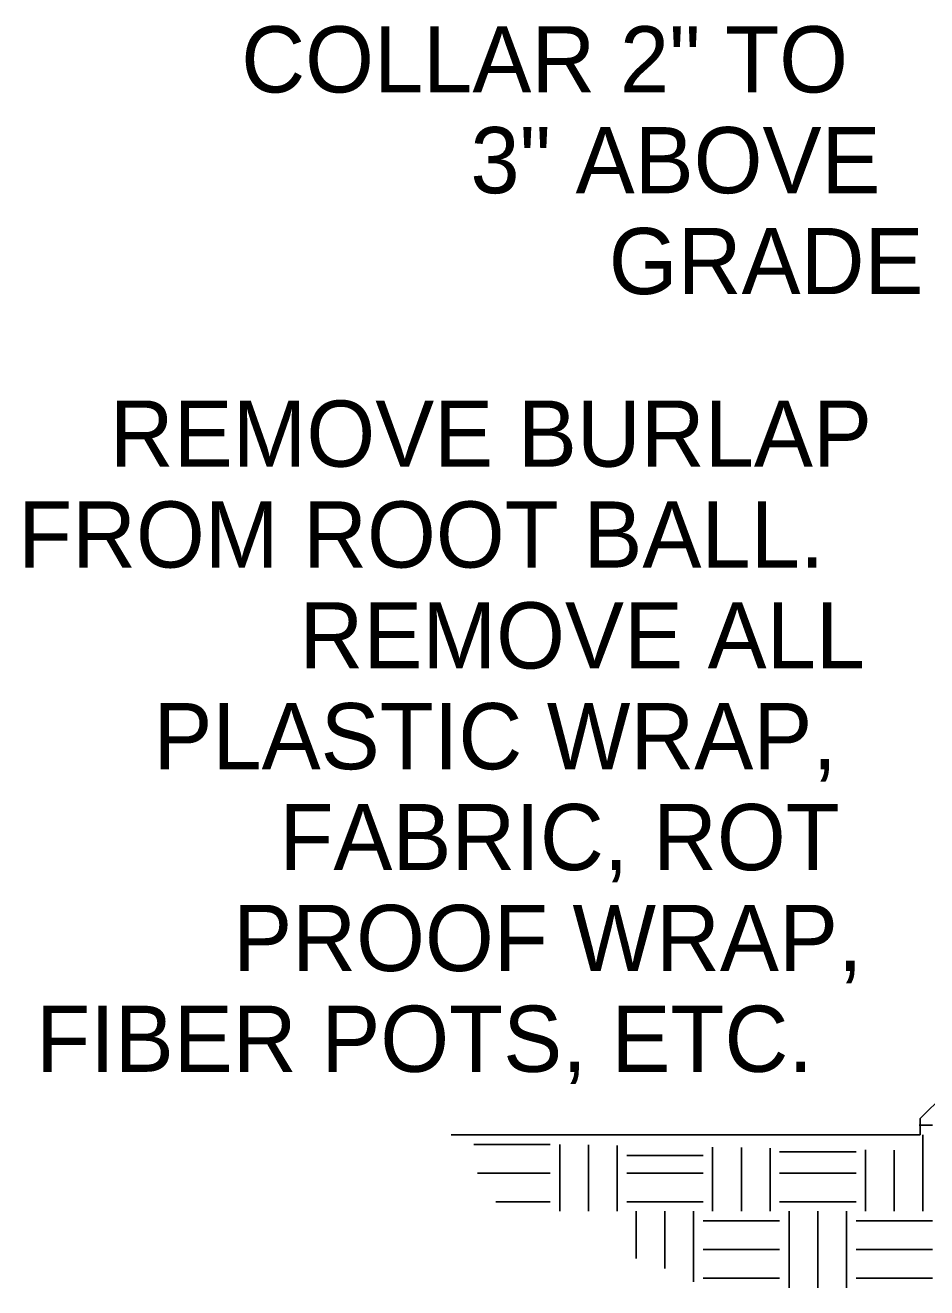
# Model space of a CAD drawing. Extents: x 10053 to 10257, y 10003 to 10069.
# Drawn here: x 10112.39 to 10121.92, y 10032.03 to 10045.38 of the extents above; entities that cross this region are included whole.
import ezdxf

# ---------------------------------------------------------------- set-up
doc = ezdxf.new("R2010")
doc.units = 0
for name, color, linetype in [('G-DETL-OTLN', 7, 'Continuous'), ('G-DETL-PATT', 7, 'Continuous'), ('G-DETL-TEXT', 7, 'Continuous')]:
    doc.layers.add(name, color=color, linetype=linetype)

msp = doc.modelspace()

# ---------------------------------------------------------------- linework, layer by layer
at = {"layer": 'G-DETL-OTLN'}
for p, q in [((10122.11, 10034.076), (10121.854, 10033.821)), ((10121.854, 10033.821), (10121.854, 10033.65)), ((10121.854, 10033.65), (10116.893, 10033.65))]:
    msp.add_line(p, q, dxfattribs=at)
at = {"layer": 'G-DETL-PATT'}
for p, q in [((10121.844, 10033.75), (10121.983, 10033.75)), ((10121.882, 10032.84), (10121.882, 10033.649)), ((10117.132, 10033.548), (10117.94, 10033.548)), ((10118.041, 10032.84), (10118.041, 10033.548)), ((10118.345, 10032.84), (10118.345, 10033.543)), ((10118.648, 10032.84), (10118.648, 10033.537)), ((10119.658, 10032.84), (10119.658, 10033.519)), ((10119.962, 10032.84), (10119.962, 10033.514)), ((10120.265, 10032.84), (10120.265, 10033.509)), ((10118.749, 10033.431), (10119.557, 10033.431)), ((10120.366, 10033.469), (10121.175, 10033.469)), ((10121.276, 10032.84), (10121.276, 10033.491)), ((10121.579, 10032.84), (10121.579, 10033.485)), ((10117.171, 10033.245), (10117.94, 10033.245)), ((10118.749, 10033.245), (10119.557, 10033.245)), ((10120.366, 10033.245), (10121.175, 10033.245)), ((10117.364, 10032.941), (10117.94, 10032.941)), ((10118.749, 10032.941), (10119.557, 10032.941)), ((10118.85, 10032.341), (10118.85, 10032.84)), ((10119.153, 10032.236), (10119.153, 10032.84)), ((10119.456, 10032.095), (10119.456, 10032.84)), ((10120.366, 10032.941), (10121.175, 10032.941)), ((10120.467, 10032.032), (10120.467, 10032.84)), ((10120.77, 10032.032), (10120.77, 10032.84)), ((10121.073, 10032.032), (10121.073, 10032.84)), ((10119.557, 10032.739), (10120.366, 10032.739)), ((10121.175, 10032.739), (10121.983, 10032.739)), ((10119.557, 10032.436), (10120.366, 10032.436)), ((10121.175, 10032.436), (10121.983, 10032.436)), ((10119.557, 10032.133), (10120.366, 10032.133)), ((10121.175, 10032.133), (10121.983, 10032.133))]:
    msp.add_line(p, q, dxfattribs=at)

# ---------------------------------------------------------------- texts
at = {"layer": 'G-DETL-TEXT'}
for s, p in [(' COLLAR 2" TO', (10114.412, 10044.673)), (' 3" ABOVE', (10116.836, 10043.607)), (' GRADE', (10118.3, 10042.54)), ('REMOVE BURLAP', (10113.281, 10040.715)), (' FROM ROOT BALL.', (10112.051, 10039.648)), (' REMOVE ALL', (10115.028, 10038.581)), (' PLASTIC WRAP,', (10113.483, 10037.515)), (' FABRIC, ROT', (10114.815, 10036.448)), (' PROOF WRAP,', (10114.327, 10035.381)), (' FIBER POTS, ETC.', (10112.242, 10034.315))]:
    msp.add_text(s, height=0.7, dxfattribs=at).set_placement(p)

doc.saveas('drawing.dxf')
